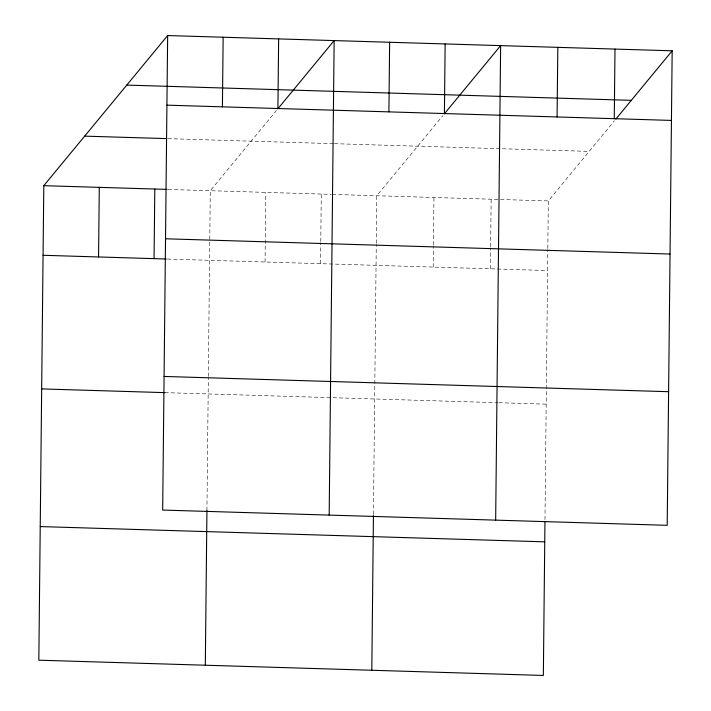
<?xml version="1.0" encoding="UTF-8"?>
<svg xmlns="http://www.w3.org/2000/svg" width="711" height="711" viewBox="0 0 711 711"><rect width="100%" height="100%" fill="white"/><g stroke="black" fill="none" stroke-linecap="round" stroke-linejoin="round"><path stroke-width="0.53" stroke-dasharray="3.56 2.67" d="M206.937 510.516L208.332 377.514M208.341 376.412L210.287 190.708L276.428 110.543M265.061 262.004L265.79 192.388M320.554 263.674L320.777 242.682M320.785 241.58L321.283 194.067M373.444 514.435L376.27 244.362M376.288 243.26L376.786 195.747L442.917 115.582M433.23 267.087L433.452 246.095M433.461 244.984L433.959 197.471M490.412 268.811L490.634 247.819M490.643 246.717L491.141 199.204M544.982 519.625L547.808 249.552M547.826 248.441L548.323 200.937L614.455 120.763M167.912 138.654L333.299 143.658M334.41 143.684L589.188 151.39M168.107 189.437L331.273 194.37M332.384 194.405L548.323 200.937M167.378 259.044L547.594 270.544M164.872 392.632L497.807 402.702M498.909 402.737L546.19 404.159"/><path stroke-width="1.07" d="M167.654 35.55L162.677 510.063L667.202 525.322L672.171 50.81L167.654 35.55L43.798 185.678L38.829 660.19L543.346 675.45L544.955 521.847M98.562 256.964L99.291 187.357M154.065 258.644L154.794 189.037M205.319 665.229L206.937 510.516M222.419 106.837L223.147 37.23M277.912 108.516L278.641 38.909M329.175 515.102L334.143 40.589L277.832 108.845M371.809 670.26L373.435 515.546M388.908 111.876L389.637 42.26M444.411 113.556L445.139 43.94M495.665 520.132L500.633 45.62L444.322 113.876M557.086 116.96L557.815 47.353M614.268 118.693L614.997 49.077M615.859 119.066L672.171 50.81M126.78 85.089L631.306 100.349M166.925 105.157L671.442 120.417M84.671 136.139L166.801 138.618M43.798 185.678L166.996 189.402M165.521 238.78L670.046 254.04M43.069 255.285L166.267 259.008M164.081 376.448L668.607 391.708M41.665 388.908L164.872 392.632M40.225 526.575L544.75 541.835"/></g></svg>
